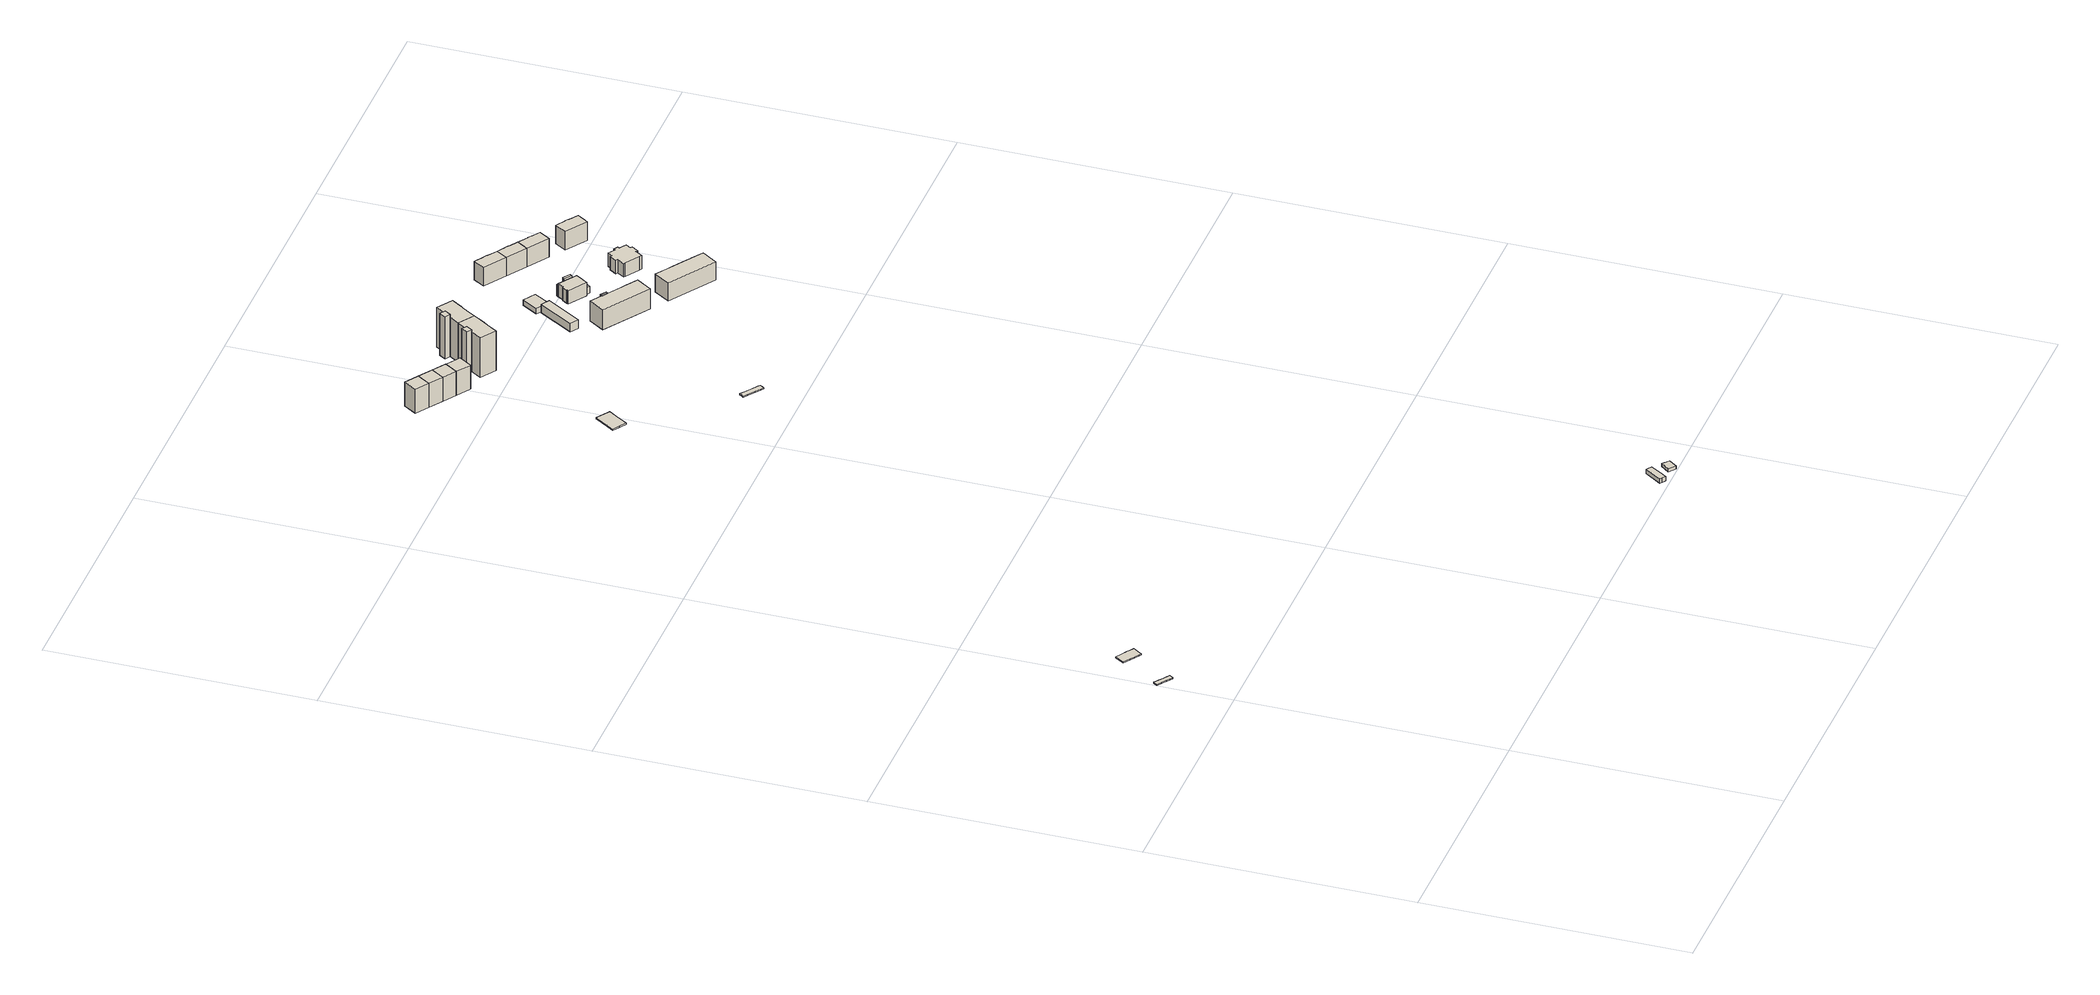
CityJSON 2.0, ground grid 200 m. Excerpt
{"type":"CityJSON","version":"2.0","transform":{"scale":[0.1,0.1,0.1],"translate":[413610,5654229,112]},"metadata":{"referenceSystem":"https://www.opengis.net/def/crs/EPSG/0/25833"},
"CityObjects":{
"building1":{"type":"Building","attributes":{"Erfassungsdatum_Objekt":"2020-12-18","BodenHoehe":112.7,"gemHoehe":0,"BauwerkHoehe":1,"Breite":3.5,"Gemeindeschluessel":"14612000","Geometrietyp2DReferenz":"3000","measuredHeight":1,"function":"53001_1800"},"geometry":[{"type":"Solid","lod":"1","boundaries":[[[[0,1,2,3,4,5,6,7,8,9,10,11,12,13,14,15,16]],[[17,18,19,20,21,22,23,24,25,26,27,28,29,30,31,32,33]],[[16,18,17,0]],[[15,19,18,16]],[[14,20,19,15]],[[13,21,20,14]],[[12,22,21,13]],[[11,23,22,12]],[[10,24,23,11]],[[9,25,24,10]],[[8,26,25,9]],[[7,27,26,8]],[[6,28,27,7]],[[5,29,28,6]],[[4,30,29,5]],[[3,31,30,4]],[[2,32,31,3]],[[1,33,32,2]],[[0,17,33,1]]]]}]},
"building2":{"type":"Building","attributes":{"Erfassungsdatum_Objekt":"2020-12-18","BodenHoehe":112.89,"gemHoehe":0,"BauwerkHoehe":1,"Breite":8.5,"Gemeindeschluessel":"14612000","Geometrietyp2DReferenz":"3000","measuredHeight":1,"function":"53001_1800"},"geometry":[{"type":"Solid","lod":"1","boundaries":[[[[34,35,36,37,38,39,40,41,42,43,44,45,46,47]],[[48,49,50,51,52,53,54,55,56,57,58,59,60,61]],[[47,49,48,34]],[[46,50,49,47]],[[45,51,50,46]],[[44,52,51,45]],[[43,53,52,44]],[[42,54,53,43]],[[41,55,54,42]],[[40,56,55,41]],[[39,57,56,40]],[[38,58,57,39]],[[37,59,58,38]],[[36,60,59,37]],[[35,61,60,36]],[[34,48,61,35]]]]}]},
"building3":{"type":"Building","attributes":{"Dachtyp_tdc":"tdcGableRoof","Gemeindeschluessel":14612000,"Dachneigung":15.24,"QualitaetDacherkennung":43,"Geometrietyp2DReferenz":"3000","measuredHeight":4.01,"function":"31001_9998","roofType":"3100"},"geometry":[{"type":"Solid","lod":"1","boundaries":[[[[62,63,64,65,66,67,68,69]],[[70,71,72,73,74,75,76,77]],[[69,71,70,62]],[[68,72,71,69]],[[67,73,72,68]],[[66,74,73,67]],[[65,75,74,66]],[[64,76,75,65]],[[63,77,76,64]],[[62,70,77,63]]]]}]},
"building4":{"type":"Building","attributes":{"Dachtyp_tdc":"tdcPolyFlatRoof","Gemeindeschluessel":14612000,"Dachneigung":2.96,"QualitaetDacherkennung":70,"Geometrietyp2DReferenz":"3000","measuredHeight":2.54,"function":"31001_9998","roofType":"2100"},"geometry":[{"type":"Solid","lod":"1","boundaries":[[[[78,79,80,81]],[[82,83,84,85]],[[81,83,82,78]],[[80,84,83,81]],[[79,85,84,80]],[[78,82,85,79]]]]}]},
"building5":{"type":"Building","attributes":{"BodenHoehe":112.84,"gemHoehe":0,"BauwerkHoehe":1,"Breite":12,"Erfassungsdatum_Objekt":"2020-12-18","Gemeindeschluessel":"14612000","Geometrietyp2DReferenz":"3000","measuredHeight":1,"function":"53001_1800"},"geometry":[{"type":"Solid","lod":"1","boundaries":[[[[86,87,88,89,90,91,92,93,94,95,96,97,98]],[[99,100,101,102,103,104,105,106,107,108,109,110,111]],[[98,100,99,86]],[[97,101,100,98]],[[96,102,101,97]],[[95,103,102,96]],[[94,104,103,95]],[[93,105,104,94]],[[92,106,105,93]],[[91,107,106,92]],[[90,108,107,91]],[[89,109,108,90]],[[88,110,109,89]],[[87,111,110,88]],[[86,99,111,87]]]]}]},
"building6":{"type":"Building","attributes":{"Dachtyp_tdc":"tdcPolyFlatRoof","Gemeindeschluessel":14612000,"Dachneigung":0,"QualitaetDacherkennung":56,"Geometrietyp2DReferenz":"3000","measuredHeight":19.75,"function":"31001_9998","roofType":"1000"},"geometry":[{"type":"Solid","lod":"1","boundaries":[[[[112,113,114,115]],[[116,117,118,119]],[[115,117,116,112]],[[114,118,117,115]],[[113,119,118,114]],[[112,116,119,113]]]]}]},
"building7":{"type":"Building","attributes":{"Gemeindeschluessel":14612000,"Dachtyp_tdc":"tdcPolyFlatRoof","Dachneigung":0,"QualitaetDacherkennung":57,"Geometrietyp2DReferenz":"3000","measuredHeight":19.76,"function":"31001_9998","roofType":"1000"},"geometry":[{"type":"Solid","lod":"1","boundaries":[[[[120,112,115,121]],[[122,123,117,116]],[[121,123,122,120]],[[115,117,123,121]],[[112,116,117,115]],[[120,122,116,112]]]]}]},
"building8":{"type":"Building","attributes":{"Dachtyp_tdc":"tdcPolyFlatRoof","Gemeindeschluessel":14612000,"Dachneigung":0,"QualitaetDacherkennung":57,"Geometrietyp2DReferenz":"3000","measuredHeight":19.83,"function":"31001_9998","roofType":"1000"},"geometry":[{"type":"Solid","lod":"1","boundaries":[[[[124,120,121,125]],[[126,127,128,129]],[[125,127,126,124]],[[121,128,127,125]],[[120,129,128,121]],[[124,126,129,120]]]]}]},
"building9":{"type":"Building","attributes":{"Dachtyp_tdc":"tdcPolyFlatRoof","Gemeindeschluessel":14612000,"Dachneigung":0,"QualitaetDacherkennung":49,"Geometrietyp2DReferenz":"3000","measuredHeight":19.83,"function":"31001_9998","roofType":"1000"},"geometry":[{"type":"Solid","lod":"1","boundaries":[[[[130,131,132,133]],[[127,126,134,135]],[[133,126,127,130]],[[132,134,126,133]],[[131,135,134,132]],[[130,127,135,131]]]]}]},
"building10":{"type":"Building","attributes":{"Erfassungsdatum_Objekt":"2020-12-18","BodenHoehe":113.03,"gemHoehe":0,"BauwerkHoehe":1,"Breite":4,"Gemeindeschluessel":"14612000","Geometrietyp2DReferenz":"3000","measuredHeight":1,"function":"53001_1800"},"geometry":[{"type":"Solid","lod":"1","boundaries":[[[[136,137,138,139,140,141,142,143,144,145,146,147]],[[148,149,150,151,152,153,154,155,156,157,158,159]],[[147,149,148,136]],[[146,150,149,147]],[[145,151,150,146]],[[144,152,151,145]],[[143,153,152,144]],[[142,154,153,143]],[[141,155,154,142]],[[140,156,155,141]],[[139,157,156,140]],[[138,158,157,139]],[[137,159,158,138]],[[136,148,159,137]]]]}]},
"building11":{"type":"Building","attributes":{"Gemeindeschluessel":14612000,"Geometrietyp2DReferenz":"3000","function":"31001_9998","roofType":"9999"},"children":["building11-1","building11-2"]},
"building11-1":{"type":"BuildingPart","attributes":{"Dachtyp_tdc":"tdcHipAndGableRoof","Dachneigung":14.51,"QualitaetDacherkennung":15,"Geometrietyp2DReferenz":"3000","measuredHeight":34.43,"roofType":"5000"},"parents":["building11"],"geometry":[{"type":"Solid","lod":"1","boundaries":[[[[160,161,162,163,164,165,166,167,168,169,170,171]],[[172,173,174,175,176,177,178,179,180,181,182,183]],[[171,173,172,160]],[[170,174,173,171]],[[169,175,174,170]],[[168,176,175,169]],[[167,177,176,168]],[[166,178,177,167]],[[165,179,178,166]],[[164,180,179,165]],[[163,181,180,164]],[[162,182,181,163]],[[161,183,182,162]],[[160,172,183,161]]]]}]},
"building11-2":{"type":"BuildingPart","attributes":{"Dachtyp_tdc":"tdcFreeFormRoof","Dachneigung":14.3,"QualitaetDacherkennung":22,"Geometrietyp2DReferenz":"3000","measuredHeight":34.89,"roofType":"5000"},"parents":["building11"],"geometry":[{"type":"Solid","lod":"1","boundaries":[[[[184,185,186,187,188,189]],[[183,190,191,175,174,172]],[[189,190,183,184]],[[188,191,190,189]],[[187,175,191,188]],[[186,174,175,187]],[[185,172,174,186]],[[184,183,172,185]]]]}]},
"building12":{"type":"Building","attributes":{"Gemeindeschluessel":14612000,"Geometrietyp2DReferenz":"3000","function":"31001_9998","roofType":"9999"},"children":["building12-1","building12-2"]},
"building12-1":{"type":"BuildingPart","attributes":{"Dachtyp_tdc":"tdcHipAndGableRoof","Dachneigung":16.73,"QualitaetDacherkennung":15,"Geometrietyp2DReferenz":"3000","measuredHeight":34.52,"roofType":"5000"},"parents":["building12"],"geometry":[{"type":"Solid","lod":"1","boundaries":[[[[192,193,168,167,194,195,196,197,198,199,200,201]],[[202,203,204,205,206,207,208,209,210,177,176,211]],[[201,203,202,192]],[[200,204,203,201]],[[199,205,204,200]],[[198,206,205,199]],[[197,207,206,198]],[[196,208,207,197]],[[195,209,208,196]],[[194,210,209,195]],[[167,177,210,194]],[[168,176,177,167]],[[193,211,176,168]],[[192,202,211,193]]]]}]},
"building12-2":{"type":"BuildingPart","attributes":{"Dachtyp_tdc":"tdcPolyFlatRoof","Dachneigung":16.14,"QualitaetDacherkennung":28,"Geometrietyp2DReferenz":"3000","measuredHeight":35.47,"roofType":"2100"},"parents":["building12"],"geometry":[{"type":"Solid","lod":"1","boundaries":[[[[212,213,214,215,216,217]],[[202,211,218,219,205,204]],[[217,211,202,212]],[[216,218,211,217]],[[215,219,218,216]],[[214,205,219,215]],[[213,204,205,214]],[[212,202,204,213]]]]}]},
"building13":{"type":"Building","attributes":{"Dachtyp_tdc":"tdcHipRoof","Gemeindeschluessel":14612000,"Dachneigung":35.09,"QualitaetDacherkennung":78,"Geometrietyp2DReferenz":"3000","measuredHeight":8.3,"function":"31001_9998","roofType":"3200"},"geometry":[{"type":"Solid","lod":"1","boundaries":[[[[220,221,222,223]],[[224,225,226,227]],[[223,225,224,220]],[[222,226,225,223]],[[221,227,226,222]],[[220,224,227,221]]]]}]},
"building14":{"type":"Building","attributes":{"Gemeindeschluessel":14612000,"Geometrietyp2DReferenz":"3000","function":"31001_9998","roofType":"9999"},"children":["building14-1","building14-2","building14-3"]},
"building14-1":{"type":"BuildingPart","attributes":{"Dachtyp_tdc":"tdcFreeFormRoof","Dachneigung":11.98,"QualitaetDacherkennung":3,"Geometrietyp2DReferenz":"3000","measuredHeight":16.81,"roofType":"5000"},"parents":["building14"],"geometry":[{"type":"Solid","lod":"1","boundaries":[[[[228,229,230,231]],[[232,233,234,235]],[[231,232,235,228]],[[230,233,232,231]],[[229,234,233,230]],[[228,235,234,229]]]]}]},
"building14-2":{"type":"BuildingPart","attributes":{"Dachtyp_tdc":"tdcGableRoof","Dachneigung":13.59,"QualitaetDacherkennung":13,"Geometrietyp2DReferenz":"3000","measuredHeight":3.57,"roofType":"3100"},"parents":["building14"],"geometry":[{"type":"Solid","lod":"1","boundaries":[[[[236,237,238,239]],[[240,241,242,243]],[[239,241,240,236]],[[238,242,241,239]],[[237,243,242,238]],[[236,240,243,237]]]]}]},
"building14-3":{"type":"BuildingPart","attributes":{"Dachtyp_tdc":"tdcCutTentRoof","Dachneigung":1.61,"QualitaetDacherkennung":61,"Geometrietyp2DReferenz":"3000","measuredHeight":17.52,"roofType":"9999"},"parents":["building14"],"geometry":[{"type":"Solid","lod":"1","boundaries":[[[[244,245,246,247,248,249,250,251]],[[252,253,254,235,234,240,243,255]],[[251,253,252,244]],[[250,254,253,251]],[[249,235,254,250]],[[248,234,235,249]],[[247,240,234,248]],[[246,243,240,247]],[[245,255,243,246]],[[244,252,255,245]]]]}]},
"building15":{"type":"Building","attributes":{"Dachtyp_tdc":"tdcHipRoof","Gemeindeschluessel":14612000,"Dachneigung":13.27,"QualitaetDacherkennung":88,"Geometrietyp2DReferenz":"3000","measuredHeight":5.13,"function":"31001_9998","roofType":"3200"},"geometry":[{"type":"Solid","lod":"1","boundaries":[[[[256,257,258,259]],[[260,261,262,263]],[[259,261,260,256]],[[258,262,261,259]],[[257,263,262,258]],[[256,260,263,257]]]]}]},
"building16":{"type":"Building","attributes":{"Gemeindeschluessel":14612000,"Geometrietyp2DReferenz":"3000","function":"31001_9998","roofType":"9999"},"children":["building16-1","building16-2","building16-3","building16-4"]},
"building16-1":{"type":"BuildingPart","attributes":{"Dachtyp_tdc":"tdcFreeFormRoof","Dachneigung":27.18,"QualitaetDacherkennung":19,"Geometrietyp2DReferenz":"3000","measuredHeight":6.14,"roofType":"5000"},"parents":["building16"],"geometry":[{"type":"Solid","lod":"1","boundaries":[[[[264,265,266,267]],[[268,269,270,271]],[[267,269,268,264]],[[266,270,269,267]],[[265,271,270,266]],[[264,268,271,265]]]]}]},
"building16-2":{"type":"BuildingPart","attributes":{"Dachtyp_tdc":"tdcFreeFormRoof","Dachneigung":56.37,"QualitaetDacherkennung":8,"Geometrietyp2DReferenz":"3000","measuredHeight":12.09,"roofType":"5000"},"parents":["building16"],"geometry":[{"type":"Solid","lod":"1","boundaries":[[[[272,273,274,275,276]],[[277,278,279,280,281]],[[275,278,277,276]],[[274,279,278,275]],[[273,280,279,274]],[[272,281,280,273]],[[276,277,281,272]]]]}]},
"building16-3":{"type":"BuildingPart","attributes":{"Dachtyp_tdc":"tdcFreeFormRoof","Dachneigung":41.84,"QualitaetDacherkennung":36,"Geometrietyp2DReferenz":"3000","measuredHeight":13.49,"roofType":"5000"},"parents":["building16"],"geometry":[{"type":"Solid","lod":"1","boundaries":[[[[282,283,284,285,286,287,288,289,290,291,292,293]],[[294,271,270,295,296,297,298,299,300,301,302,303]],[[293,271,294,282]],[[292,270,271,293]],[[291,295,270,292]],[[290,296,295,291]],[[289,297,296,290]],[[288,298,297,289]],[[287,299,298,288]],[[286,300,299,287]],[[285,301,300,286]],[[284,302,301,285]],[[283,303,302,284]],[[282,294,303,283]]]]}]},
"building16-4":{"type":"BuildingPart","attributes":{"Dachtyp_tdc":"tdcPolyFlatRoof","Dachneigung":35.24,"QualitaetDacherkennung":33,"Geometrietyp2DReferenz":"3000","measuredHeight":9.97,"roofType":"2100"},"parents":["building16"],"geometry":[{"type":"Solid","lod":"1","boundaries":[[[[304,305,306,307,308]],[[301,309,278,277,302]],[[308,309,301,304]],[[307,278,309,308]],[[306,277,278,307]],[[305,302,277,306]],[[304,301,302,305]]]]}]},
"building17":{"type":"Building","attributes":{"Gemeindeschluessel":14612000,"Geometrietyp2DReferenz":"3000","function":"31001_9998","roofType":"9999"},"children":["building17-1","building17-2","building17-3"]},
"building17-1":{"type":"BuildingPart","attributes":{"Dachtyp_tdc":"tdcGableRoof","Dachneigung":38.88,"QualitaetDacherkennung":6,"Geometrietyp2DReferenz":"3000","measuredHeight":5.3,"roofType":"3100"},"parents":["building17"],"geometry":[{"type":"Solid","lod":"1","boundaries":[[[[310,311,312,313,314,315,316]],[[317,318,319,320,321,322,323]],[[316,318,317,310]],[[315,319,318,316]],[[314,320,319,315]],[[313,321,320,314]],[[312,322,321,313]],[[311,323,322,312]],[[310,317,323,311]]]]}]},
"building17-2":{"type":"BuildingPart","attributes":{"Dachtyp_tdc":"tdcGableRoof","Dachneigung":15.21,"QualitaetDacherkennung":11,"Geometrietyp2DReferenz":"3000","measuredHeight":3.85,"roofType":"3100"},"parents":["building17"],"geometry":[{"type":"Solid","lod":"1","boundaries":[[[[324,325,326,327]],[[328,329,330,331]],[[327,328,331,324]],[[326,329,328,327]],[[325,330,329,326]],[[324,331,330,325]]]]}]},
"building17-3":{"type":"BuildingPart","attributes":{"Dachtyp_tdc":"tdcCutTentRoof","Dachneigung":1.65,"QualitaetDacherkennung":57,"Geometrietyp2DReferenz":"3000","measuredHeight":17.54,"roofType":"9999"},"parents":["building17"],"geometry":[{"type":"Solid","lod":"1","boundaries":[[[[332,333,334,335,336,337,338,339,340]],[[341,342,343,331,330,319,317,323,344]],[[340,342,341,332]],[[339,343,342,340]],[[338,331,343,339]],[[337,330,331,338]],[[336,319,330,337]],[[335,317,319,336]],[[334,323,317,335]],[[333,344,323,334]],[[332,341,344,333]]]]}]},
"building18":{"type":"Building","attributes":{"Dachtyp_tdc":"tdcHipAndGableRoof","Gemeindeschluessel":14612000,"Dachneigung":37.26,"QualitaetDacherkennung":78,"Geometrietyp2DReferenz":"3000","measuredHeight":17.35,"function":"31001_9998","roofType":"5000"},"geometry":[{"type":"Solid","lod":"1","boundaries":[[[[345,346,347,348,349,350,351,352,353,354,355,356]],[[357,358,359,360,361,362,363,364,365,366,367,368]],[[356,358,357,345]],[[355,359,358,356]],[[354,360,359,355]],[[353,361,360,354]],[[352,362,361,353]],[[351,363,362,352]],[[350,364,363,351]],[[349,365,364,350]],[[348,366,365,349]],[[347,367,366,348]],[[346,368,367,347]],[[345,357,368,346]]]]}]},
"building19":{"type":"Building","attributes":{"Dachtyp_tdc":"tdcGableRoof","Gemeindeschluessel":14612000,"Dachneigung":37.5,"QualitaetDacherkennung":80,"Geometrietyp2DReferenz":"3000","measuredHeight":17.34,"function":"31001_9998","roofType":"3100"},"geometry":[{"type":"Solid","lod":"1","boundaries":[[[[369,370,352,371,350,372,373,374,375,376,377]],[[378,379,380,381,382,383,384,385,386,387,388]],[[377,379,378,369]],[[376,380,379,377]],[[375,381,380,376]],[[374,382,381,375]],[[373,383,382,374]],[[372,384,383,373]],[[350,385,384,372]],[[371,386,385,350]],[[352,387,386,371]],[[370,388,387,352]],[[369,378,388,370]]]]}]},
"building20":{"type":"Building","attributes":{"Dachtyp_tdc":"tdcFreeFormRoof","Gemeindeschluessel":14612000,"Dachneigung":0.009,"QualitaetDacherkennung":50,"Geometrietyp2DReferenz":"3000","measuredHeight":14.93,"function":"31001_9998","roofType":"5000"},"geometry":[{"type":"Solid","lod":"1","boundaries":[[[[389,390,391,392,393,394,395,396,397,398,399,400,401,402,403,404,405,406,407]],[[408,409,410,411,412,413,414,415,416,417,418,419,420,421,422,423,424,425,426]],[[407,409,408,389]],[[406,410,409,407]],[[405,411,410,406]],[[404,412,411,405]],[[403,413,412,404]],[[402,414,413,403]],[[401,415,414,402]],[[400,416,415,401]],[[399,417,416,400]],[[398,418,417,399]],[[397,419,418,398]],[[396,420,419,397]],[[395,421,420,396]],[[394,422,421,395]],[[393,423,422,394]],[[392,424,423,393]],[[391,425,424,392]],[[390,426,425,391]],[[389,408,426,390]]]]}]},
"building21":{"type":"Building","attributes":{"Dachtyp_tdc":"tdcHipAndGableRoof","Gemeindeschluessel":14612000,"Dachneigung":37.2,"QualitaetDacherkennung":77,"Geometrietyp2DReferenz":"3000","measuredHeight":17.32,"function":"31001_9998","roofType":"5000"},"geometry":[{"type":"Solid","lod":"1","boundaries":[[[[374,373,372,427,428,429,430,431,432,433,434]],[[382,435,436,437,438,439,440,441,442,384,383]],[[434,435,382,374]],[[433,436,435,434]],[[432,437,436,433]],[[431,438,437,432]],[[430,439,438,431]],[[429,440,439,430]],[[428,441,440,429]],[[427,442,441,428]],[[372,384,442,427]],[[373,383,384,372]],[[374,382,383,373]]]]}]},
"building22":{"type":"Building","attributes":{"Dachtyp_tdc":"tdcHipAndGableRoof","Gemeindeschluessel":14612000,"Dachneigung":37.2,"QualitaetDacherkennung":75,"Geometrietyp2DReferenz":"3000","measuredHeight":17.43,"function":"31001_9998","roofType":"5000"},"geometry":[{"type":"Solid","lod":"1","boundaries":[[[[443,444,445,446,447,448,449,450,451]],[[452,453,454,455,456,457,458,459,460]],[[451,453,452,443]],[[450,454,453,451]],[[449,455,454,450]],[[448,456,455,449]],[[447,457,456,448]],[[446,458,457,447]],[[445,459,458,446]],[[444,460,459,445]],[[443,452,460,444]]]]}]}
},
"vertices":[
[7,2563,17],[9,2561,17],[42,2538,17],[74,2515,17],[74,2514,17],[103,2495,17],[120,2484,17],[122,2483,17],[131,2497,17],[141,2512,17],[139,2513,17],[122,2524,17],[94,2543,17],[62,2566,17],[29,2590,17],[27,2591,17],[17,2577,17],[7,2563,7],[17,2577,7],[27,2591,7],[29,2590,7],[62,2566,7],[94,2543,7],[122,2524,7],[139,2513,7],[141,2512,7],[131,2497,7],[122,2483,7],[120,2484,7],[103,2495,7],[74,2514,7],[74,2515,7],[42,2538,7],[9,2561,7],
[197,2868,19],[248,2836,19],[284,2814,19],[314,2793,19],[331,2782,19],[355,2817,19],[379,2852,19],[362,2863,19],[331,2885,19],[330,2885,19],[329,2886,19],[292,2909,19],[241,2940,19],[219,2904,19],[197,2868,9],[219,2904,9],[241,2940,9],[292,2909,9],[329,2886,9],[330,2885,9],[331,2885,9],[362,2863,9],[379,2852,9],[355,2817,9],[331,2782,9],[314,2793,9],[284,2814,9],[248,2836,9],
[3539,56,55],[3551,74,55],[3605,157,55],[3580,174,55],[3562,185,55],[3478,58,55],[3496,46,55],[3521,29,55],[3539,56,19],[3521,29,19],[3496,46,19],[3478,58,19],[3562,185,19],[3580,174,19],[3605,157,19],[3551,74,19],
[3672,108,49],[3622,44,49],[3674,4,49],[3723,68,49],[3672,108,25],[3723,68,25],[3674,4,25],[3622,44,25],
[1846,7126,18],[1897,7094,18],[1947,7062,18],[1979,7112,18],[2009,7159,18],[2036,7198,18],[2047,7214,18],[1997,7248,18],[1947,7282,18],[1936,7265,18],[1909,7225,18],[1909,7224,18],[1878,7177,18],[1846,7126,8],[1878,7177,8],[1909,7224,8],[1909,7225,8],[1936,7265,8],[1947,7282,8],[1997,7248,8],[2047,7214,8],[2036,7198,8],[2009,7159,8],[1979,7112,8],[1947,7062,8],[1897,7094,8],
[1765,8514,218],[1665,8579,218],[1602,8481,218],[1702,8416,218],[1765,8514,20],[1702,8416,20],[1602,8481,20],[1665,8579,20],
[1868,8447,218],[1805,8349,218],[1868,8447,20],[1805,8349,20],
[1967,8382,218],[1904,8285,218],[1967,8382,19],[1904,8285,19],[1805,8349,19],[1868,8447,19],
[1904,8285,217],[2010,8215,217],[2074,8313,217],[1967,8382,217],[2074,8313,19],[2010,8215,19],
[2517,6401,20],[2550,6378,20],[2600,6343,20],[2645,6312,20],[2661,6300,20],[2672,6316,20],[2684,6333,20],[2668,6344,20],[2623,6376,20],[2572,6411,20],[2540,6434,20],[2528,6417,20],[2517,6401,10],[2528,6417,10],[2540,6434,10],[2572,6411,10],[2623,6376,10],[2668,6344,10],[2684,6333,10],[2672,6316,10],[2661,6300,10],[2645,6312,10],[2600,6343,10],[2550,6378,10],
[2226,8278,342],[2225,8278,342],[2173,8199,342],[2290,8122,342],[2345,8205,342],[2365,8235,342],[2378,8254,342],[2425,8325,342],[2308,8402,342],[2255,8324,342],[2256,8323,342],[2240,8300,342],[2226,8278,15],[2240,8300,15],[2256,8323,15],[2255,8324,15],[2308,8402,15],[2425,8325,15],[2378,8254,15],[2365,8235,15],[2345,8205,15],[2290,8122,15],[2173,8199,15],[2225,8278,15],
[2225,8278,361],[2226,8278,361],[2256,8323,361],[2255,8324,361],[2218,8348,361],[2188,8302,361],[2188,8302,15],[2218,8348,15],
[2357,8477,342],[2357,8478,342],[2472,8398,342],[2494,8431,342],[2505,8448,342],[2558,8528,342],[2441,8605,342],[2388,8525,342],[2389,8525,342],[2375,8504,342],[2357,8477,15],[2375,8504,15],[2389,8525,15],[2388,8525,15],[2441,8605,15],[2558,8528,15],[2505,8448,15],[2494,8431,15],[2472,8398,15],[2357,8478,15],
[2357,8477,363],[2389,8525,363],[2388,8525,363],[2350,8551,363],[2319,8503,363],[2357,8478,363],[2319,8503,15],[2350,8551,15],
[2909,7787,86],[2970,7749,86],[3134,8015,86],[3073,8053,86],[2909,7787,16],[3073,8053,16],[3134,8015,16],[2970,7749,16],
[3156,7642,191],[3200,7614,191],[3208,7626,191],[3165,7655,191],[3165,7655,24],[3208,7626,24],[3200,7614,24],[3156,7642,24],
[3292,7553,56],[3336,7525,56],[3344,7538,56],[3301,7566,56],[3292,7553,24],[3301,7566,24],[3344,7538,24],[3336,7525,24],
[3345,7351,189],[3422,7469,189],[3336,7525,189],[3292,7553,189],[3200,7614,189],[3156,7642,189],[3070,7698,189],[2993,7581,189],[3345,7351,24],[2993,7581,24],[3070,7698,24],[3422,7469,24],
[3046,8080,62],[3138,8022,62],[3213,8143,62],[3121,8200,62],[3046,8080,17],[3121,8200,17],[3213,8143,17],[3138,8022,17],
[3425,7846,80],[3394,7866,80],[3369,7829,80],[3400,7809,80],[3425,7846,24],[3400,7809,24],[3369,7829,24],[3394,7866,24],
[3417,7959,137],[3363,7995,137],[3358,7987,137],[3352,7979,137],[3407,7943,137],[3407,7943,24],[3352,7979,24],[3358,7987,24],[3363,7995,24],[3417,7959,24],
[3424,7912,132],[3407,7923,132],[3398,7929,132],[3288,8001,132],[3258,7955,132],[3254,7958,132],[3229,7919,132],[3233,7917,132],[3226,7907,132],[3362,7818,132],[3369,7829,132],[3394,7866,132],[3424,7912,24],[3362,7818,24],[3226,7907,24],[3233,7917,24],[3229,7919,24],[3254,7958,24],[3258,7955,24],[3288,8001,24],[3398,7929,24],[3407,7923,24],
[3288,8001,117],[3398,7929,117],[3407,7943,117],[3352,7979,117],[3297,8015,117],[3297,8015,24],
[3819,7209,63],[3819,7210,63],[3828,7222,63],[3814,7231,63],[3784,7251,63],[3776,7238,63],[3805,7219,63],[3819,7209,24],[3805,7219,24],[3776,7238,24],[3784,7251,24],[3814,7231,24],[3828,7222,24],[3819,7210,24],
[3640,7327,55],[3683,7298,55],[3692,7311,55],[3648,7339,55],[3648,7339,24],[3692,7311,24],[3683,7298,24],[3640,7327,24],
[3829,7035,175],[3906,7153,175],[3819,7210,175],[3819,7209,175],[3776,7238,175],[3683,7298,175],[3640,7327,175],[3553,7383,175],[3476,7265,175],[3829,7035,24],[3476,7265,24],[3553,7383,24],[3906,7153,24],
[3399,8558,179],[3376,8573,179],[3374,8570,179],[3304,8616,179],[3249,8532,179],[3417,8422,179],[3446,8466,179],[3472,8507,179],[3470,8507,179],[3427,8536,179],[3407,8549,179],[3397,8555,179],[3399,8558,25],[3397,8555,25],[3407,8549,25],[3427,8536,25],[3470,8507,25],[3472,8507,25],[3446,8466,25],[3417,8422,25],[3249,8532,25],[3304,8616,25],[3374,8570,25],[3376,8573,25],
[3535,8469,179],[3533,8467,179],[3446,8467,179],[3569,8323,179],[3598,8367,179],[3624,8407,179],[3576,8438,179],[3556,8451,179],[3558,8454,179],[3535,8469,26],[3558,8454,26],[3556,8451,26],[3576,8438,26],[3624,8407,26],[3598,8367,26],[3569,8323,26],[3417,8422,26],[3446,8467,26],[3472,8507,26],[3533,8467,26],
[3766,7786,136],[3754,7794,136],[3729,7757,136],[3717,7765,136],[3684,7714,136],[3696,7705,136],[3660,7650,136],[3672,7642,136],[3779,7573,136],[3796,7562,136],[3832,7617,136],[3844,7609,136],[3878,7660,136],[3865,7668,136],[3890,7706,136],[3836,7741,136],[3844,7753,136],[3815,7772,136],[3807,7759,136],[3766,7786,25],[3807,7759,25],[3815,7772,25],[3844,7753,25],[3836,7741,25],[3890,7706,25],[3865,7668,25],[3878,7660,25],[3844,7609,25],[3832,7617,25],[3796,7562,25],[3779,7573,25],[3672,7642,25],[3660,7650,25],[3696,7705,25],[3684,7714,25],[3717,7765,25],[3729,7757,25],[3754,7794,25],
[3734,8216,179],[3788,8300,179],[3720,8345,179],[3721,8347,179],[3700,8361,179],[3698,8359,179],[3688,8366,179],[3673,8375,179],[3673,8375,26],[3688,8366,26],[3698,8359,26],[3700,8361,26],[3721,8347,26],[3720,8345,26],[3788,8300,26],[3734,8216,26],
[4006,8167,178],[3980,8184,178],[3978,8181,178],[3909,8226,178],[3853,8140,178],[4018,8032,178],[4046,8075,178],[4073,8117,178],[4003,8163,178],[4006,8167,25],[4003,8163,25],[4073,8117,25],[4046,8075,25],[4018,8032,25],[3853,8140,25],[3909,8226,25],[3978,8181,25],[3980,8184,25]
]}
